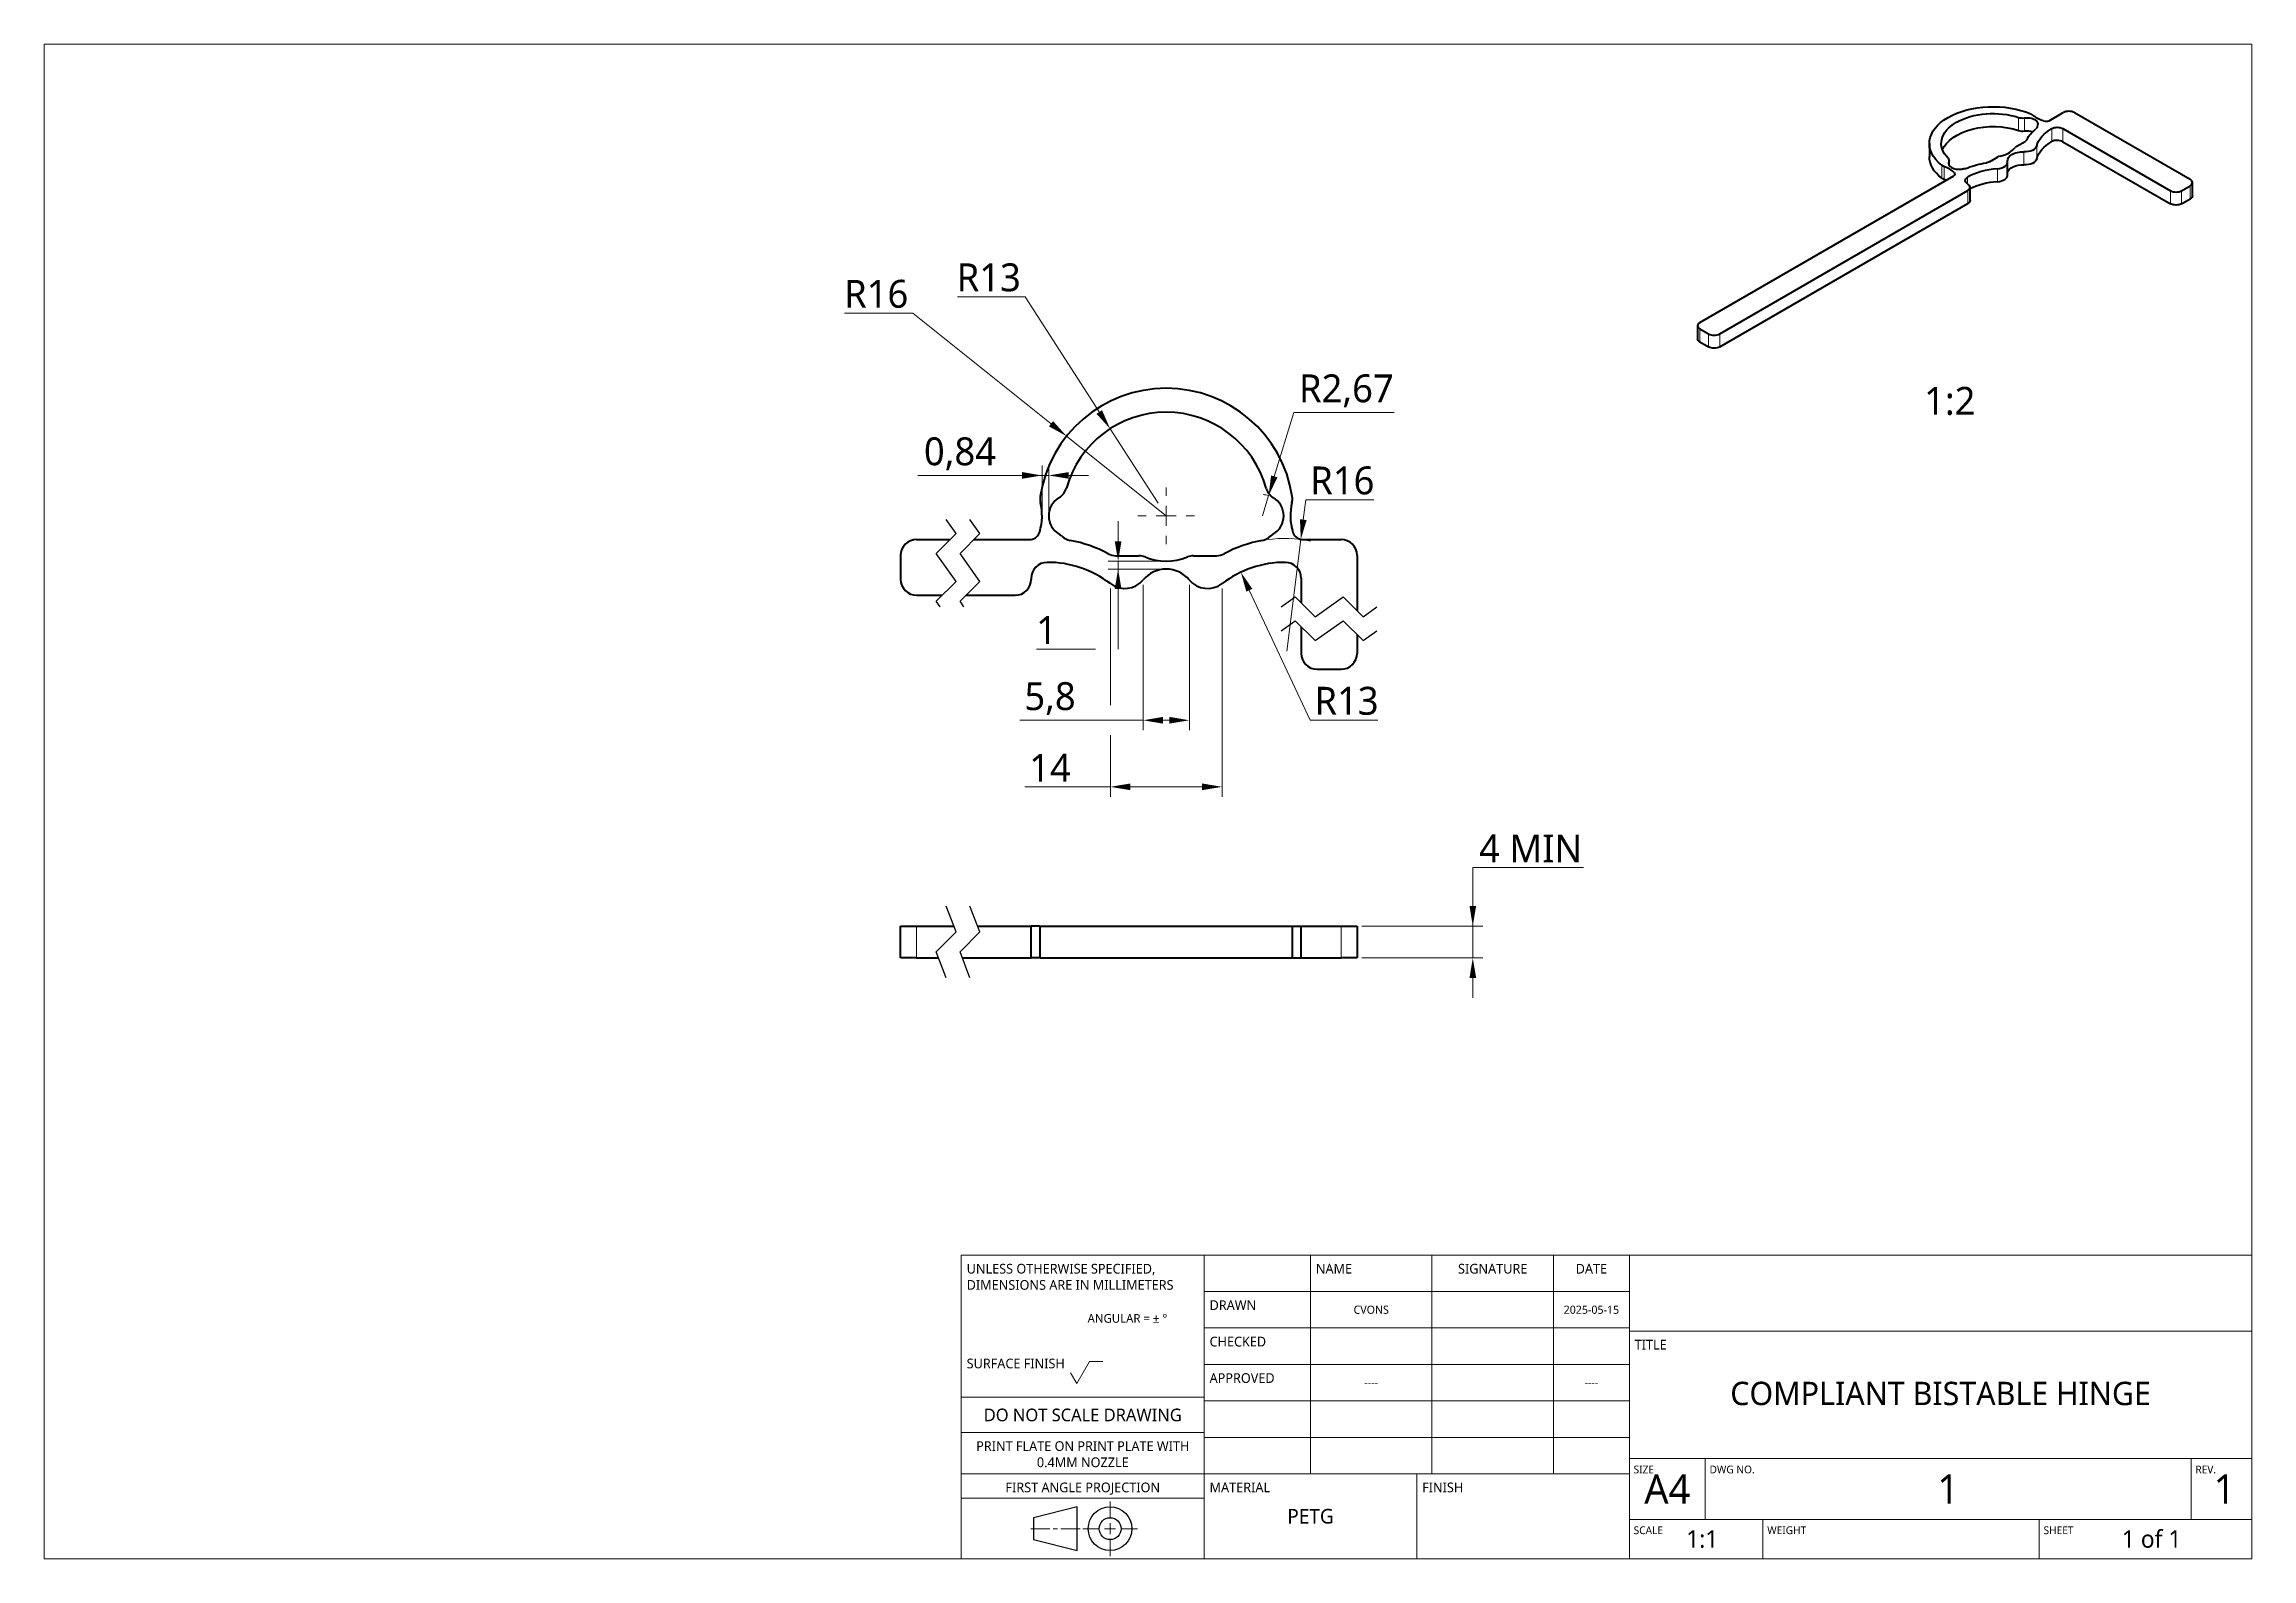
# Model space of a CAD drawing. Header units: millimetres. Extents: x 20 to 297, y 10 to 200.
import ezdxf

# ---------------------------------------------------------------- set-up
doc = ezdxf.new("R2010")
doc.units = ezdxf.units.MM
doc.header["$LTSCALE"] = 12.7
doc.header["$PDMODE"] = 33
doc.header["$PDSIZE"] = 1
doc.linetypes.add('CENTER', pattern=[0.787402, 0.492126, -0.098425, 0.098425, -0.098425])
for name, color, linetype, lineweight in [('ANNOTATION_TEXT', 7, 'Continuous', 25), ('BORDER_FRAME', 7, 'Continuous', 15), ('BREAK_LINES', 7, 'Continuous', 25), ('CENTERMARKS', 7, 'Continuous', 13), ('TANGENT_LINES', 7, 'Continuous', 15), ('TITLE_BLOCK', 7, 'Continuous', 15), ('Visible', 7, 'Continuous', 40)]:
    doc.layers.add(name, color=color, linetype=linetype, lineweight=lineweight)
doc.styles.add('Onshape-Standard', font='NotoSans-Regular.ttf')
doc.styles.add('Onshape-Standard-Dimension', font='')
doc.styles.add('Onshape-Standard-Fields', font='')
doc.styles.add('Onshape-Standard-View-Label', font='NotoSans-Regular.ttf', dxfattribs={"height": 3.5})
doc.styles.get('Onshape-Standard-Dimension').set_extended_font_data('Noto Sans')
doc.styles.get('Onshape-Standard-Fields').set_extended_font_data('Noto Sans')
doc.dimstyles.new('Onshape-ISO-25', dxfattribs={"dimtxt": 3.5, "dimasz": 2.5, "dimexe": 1.25, "dimexo": 0.625, "dimtad": 1, "dimtih": 1, "dimtoh": 1, "dimtxsty": 'Onshape-Standard-Dimension', "dimcen": 2.5, "dimclrd": 7, "dimclre": 7, "dimclrt": 7, "dimadec": 1, "dimazin": 0, "dimtfac": 1, "dimtmove": 0, "dimatfit": 3, "dimfxl": 1, "dimlwd": 13, "dimlwe": 13, "dimarcsym": 0})
doc.dimstyles.new('Onshape-ISO-25$0', dxfattribs={"dimtxt": 3.5, "dimasz": 2.5, "dimexe": 1.25, "dimexo": 0.625, "dimtad": 1, "dimtih": 1, "dimtoh": 1, "dimtxsty": 'Onshape-Standard-Dimension', "dimcen": 2.5, "dimclrd": 7, "dimclre": 7, "dimclrt": 7, "dimadec": 1, "dimazin": 0, "dimtfac": 1, "dimtmove": 0, "dimatfit": 3, "dimfxl": 1, "dimlwd": 13, "dimlwe": 13, "dimarcsym": 0})
doc.dimstyles.new('Onshape-ISO-25$4', dxfattribs={"dimtxt": 3.5, "dimasz": 2.5, "dimexe": 1.25, "dimexo": 0.625, "dimtad": 1, "dimtih": 1, "dimtoh": 1, "dimtxsty": 'Onshape-Standard-Dimension', "dimcen": 0, "dimclrd": 7, "dimclre": 7, "dimclrt": 7, "dimadec": 1, "dimazin": 0, "dimtfac": 1, "dimtmove": 0, "dimatfit": 3, "dimfxl": 1, "dimlwd": 13, "dimlwe": 13, "dimarcsym": 0})

# ---------------------------------------------------------------- blocks, each defined once
blk = doc.blocks.new('*D1')
at = {"layer": 'ANNOTATION_TEXT', "color": 7, "lineweight": 13}
for p, q in [((120.44, 166.25), (128.99, 166.25)), ((128.99, 166.25), (146.33, 152.38)), ((160.79, 140.83), (148.29, 150.82))]:
    blk.add_line(p, q, dxfattribs=at)
at = {"layer": 'ANNOTATION_TEXT', "color": 7}
blk.add_solid([(146.07, 152.06), (146.59, 152.71), (148.29, 150.82)], dxfattribs=at)
at = {"layer": 'Defpoints', "color": 0}
for p in [(148.29, 150.82), (160.79, 140.83)]:
    blk.add_point(p, dxfattribs=at)
at = {"layer": 'ANNOTATION_TEXT', "color": 7, "insert": (124.4, 168.66), "char_height": 3.5, "attachment_point": 5, "style": 'Onshape-Standard-Dimension'}
blk.add_mtext('R16', dxfattribs=at)
blk = doc.blocks.new('*D2')
at = {"layer": 'ANNOTATION_TEXT', "color": 7, "lineweight": 13}
for p, q in [((134.6, 168.31), (143.07, 168.31)), ((143.07, 168.31), (152.39, 153.86)), ((159.77, 142.41), (153.74, 151.76))]:
    blk.add_line(p, q, dxfattribs=at)
at = {"layer": 'ANNOTATION_TEXT', "color": 7}
blk.add_solid([(152.04, 153.63), (152.74, 154.08), (153.74, 151.76)], dxfattribs=at)
at = {"layer": 'Defpoints', "color": 0}
for p in [(153.74, 151.76), (160.79, 140.83)]:
    blk.add_point(p, dxfattribs=at)
at = {"layer": 'ANNOTATION_TEXT', "color": 7, "insert": (138.52, 170.73), "char_height": 3.5, "attachment_point": 5, "style": 'Onshape-Standard-Dimension'}
blk.add_mtext('R13', dxfattribs=at)
blk = doc.blocks.new('*D3')
at = {"layer": 'ANNOTATION_TEXT', "color": 7, "lineweight": 13}
for p, q in [((145.21, 141.46), (145.21, 147.15)), ((146.05, 141.46), (146.05, 147.15)), ((145.21, 145.9), (129.61, 145.9)), ((142.71, 145.9), (140.21, 145.9)), ((145.21, 145.9), (146.05, 145.9)), ((146.05, 145.9), (145.21, 145.9)), ((148.55, 145.9), (151.05, 145.9))]:
    blk.add_line(p, q, dxfattribs=at)
at = {"layer": 'ANNOTATION_TEXT', "color": 7}
for points in [[(142.71, 145.49), (142.71, 146.32), (145.21, 145.9)], [(148.55, 146.32), (148.55, 145.49), (146.05, 145.9)]]:
    blk.add_solid(points, dxfattribs=at)
at = {"layer": 'Defpoints', "color": 0}
for p in [(146.05, 145.9), (145.21, 140.83), (146.05, 140.83)]:
    blk.add_point(p, dxfattribs=at)
at = {"layer": 'ANNOTATION_TEXT', "color": 7, "insert": (134.91, 148.61), "char_height": 3.5, "attachment_point": 5, "style": 'Onshape-Standard-Dimension'}
blk.add_mtext('0,84', dxfattribs=at)
blk = doc.blocks.new('*D4')
at = {"layer": 'ANNOTATION_TEXT', "color": 7, "lineweight": 13}
for p, q in [((157.89, 132.17), (157.89, 113.94)), ((163.69, 132.17), (163.69, 113.94)), ((157.89, 115.19), (142.4, 115.19)), ((160.39, 115.19), (161.19, 115.19)), ((161.19, 115.19), (160.39, 115.19)), ((160.39, 115.19), (162.89, 115.19))]:
    blk.add_line(p, q, dxfattribs=at)
at = {"layer": 'ANNOTATION_TEXT', "color": 7}
for points in [[(160.39, 115.61), (160.39, 114.77), (157.89, 115.19)], [(161.19, 114.77), (161.19, 115.61), (163.69, 115.19)]]:
    blk.add_solid(points, dxfattribs=at)
at = {"layer": 'Defpoints', "color": 0}
for p in [(157.89, 132.79), (163.69, 132.79), (163.69, 115.19)]:
    blk.add_point(p, dxfattribs=at)
at = {"layer": 'ANNOTATION_TEXT', "color": 7, "insert": (146.21, 117.9), "char_height": 3.5, "attachment_point": 5, "style": 'Onshape-Standard-Dimension'}
blk.add_mtext('5,8', dxfattribs=at)
blk = doc.blocks.new('*D5')
at = {"layer": 'ANNOTATION_TEXT', "color": 7, "lineweight": 13}
for p, q in [((153.79, 131.71), (153.79, 117.07)), ((167.79, 131.71), (167.79, 105.59)), ((153.79, 113.32), (153.79, 105.59)), ((153.79, 106.84), (143.05, 106.84)), ((156.29, 106.84), (165.29, 106.84)), ((165.29, 106.84), (156.29, 106.84))]:
    blk.add_line(p, q, dxfattribs=at)
at = {"layer": 'ANNOTATION_TEXT', "color": 7}
for points in [[(156.29, 107.26), (156.29, 106.42), (153.79, 106.84)], [(165.29, 106.42), (165.29, 107.26), (167.79, 106.84)]]:
    blk.add_solid(points, dxfattribs=at)
at = {"layer": 'Defpoints', "color": 0}
for p in [(153.79, 132.33), (167.79, 132.33), (167.79, 106.84)]:
    blk.add_point(p, dxfattribs=at)
at = {"layer": 'ANNOTATION_TEXT', "color": 7, "insert": (146.21, 109.22), "char_height": 3.5, "attachment_point": 5, "style": 'Onshape-Standard-Dimension'}
blk.add_mtext('14', dxfattribs=at)
blk = doc.blocks.new('*D6')
at = {"layer": 'ANNOTATION_TEXT', "color": 7, "lineweight": 13}
for p, q in [((154.75, 137.65), (154.75, 140.15)), ((160.16, 135.15), (153.5, 135.15)), ((160.16, 134.15), (153.5, 134.15)), ((154.75, 135.15), (154.75, 134.15)), ((154.75, 134.15), (154.75, 135.15)), ((154.75, 124.12), (154.75, 134.15)), ((144.49, 124.12), (151.91, 124.12))]:
    blk.add_line(p, q, dxfattribs=at)
at = {"layer": 'ANNOTATION_TEXT', "color": 7}
for points in [[(154.33, 137.65), (155.17, 137.65), (154.75, 135.15)], [(155.17, 131.65), (154.33, 131.65), (154.75, 134.15)]]:
    blk.add_solid(points, dxfattribs=at)
at = {"layer": 'Defpoints', "color": 0}
for p in [(154.75, 134.15), (160.79, 135.15), (160.79, 134.15)]:
    blk.add_point(p, dxfattribs=at)
at = {"layer": 'ANNOTATION_TEXT', "color": 7, "insert": (145.77, 126.5), "char_height": 3.5, "attachment_point": 5, "style": 'Onshape-Standard-Dimension'}
blk.add_mtext('1', dxfattribs=at)
blk = doc.blocks.new('*D7')
at = {"layer": 'ANNOTATION_TEXT', "color": 7, "lineweight": 13}
for p, q in [((178.86, 115.19), (171.21, 131.51)), ((187.33, 115.19), (178.86, 115.19))]:
    blk.add_line(p, q, dxfattribs=at)
at = {"layer": 'ANNOTATION_TEXT', "color": 7}
blk.add_solid([(171.59, 131.68), (170.84, 131.33), (170.15, 133.77)], dxfattribs=at)
at = {"layer": 'Defpoints', "color": 0}
for p in [(170.15, 133.77), (175.67, 122)]:
    blk.add_point(p, dxfattribs=at)
at = {"layer": 'ANNOTATION_TEXT', "color": 7, "insert": (183.41, 117.61), "char_height": 3.5, "attachment_point": 5, "style": 'Onshape-Standard-Dimension'}
blk.add_mtext('R13', dxfattribs=at)
blk = doc.blocks.new('*D8')
at = {"layer": 'ANNOTATION_TEXT', "color": 7, "lineweight": 13}
for p, q in [((178.3, 142.83), (177.98, 140.35)), ((186.84, 142.83), (178.3, 142.83)), ((175.9, 123.86), (177.67, 137.87))]:
    blk.add_line(p, q, dxfattribs=at)
blk.add_arc((175.67, 122), 16, 78.3411, 97.9513, dxfattribs=at)
at = {"layer": 'ANNOTATION_TEXT', "color": 7}
blk.add_solid([(177.57, 140.41), (178.4, 140.3), (177.67, 137.87)], dxfattribs=at)
at = {"layer": 'Defpoints', "color": 0}
for p in [(177.67, 137.87), (175.67, 122)]:
    blk.add_point(p, dxfattribs=at)
at = {"layer": 'ANNOTATION_TEXT', "color": 7, "insert": (182.88, 145.25), "char_height": 3.5, "attachment_point": 5, "style": 'Onshape-Standard-Dimension'}
blk.add_mtext('R16', dxfattribs=at)
blk = doc.blocks.new('*D9')
at = {"layer": 'ANNOTATION_TEXT', "color": 7, "lineweight": 13}
for p, q in [((176.78, 153.8), (174.35, 145.78)), ((189.39, 153.8), (176.78, 153.8)), ((172.85, 140.83), (173.63, 143.39))]:
    blk.add_line(p, q, dxfattribs=at)
blk.add_arc((172.85, 140.83), 2.67, 72.7288, 88.2046, dxfattribs=at)
at = {"layer": 'ANNOTATION_TEXT', "color": 7}
blk.add_solid([(173.95, 145.9), (174.75, 145.66), (173.63, 143.39)], dxfattribs=at)
at = {"layer": 'Defpoints', "color": 0}
for p in [(173.63, 143.39), (172.85, 140.83)]:
    blk.add_point(p, dxfattribs=at)
at = {"layer": 'ANNOTATION_TEXT', "color": 7, "insert": (183.39, 156.51), "char_height": 3.5, "attachment_point": 5, "style": 'Onshape-Standard-Dimension'}
blk.add_mtext('R2,67', dxfattribs=at)
blk = doc.blocks.new('*D10')
at = {"layer": 'ANNOTATION_TEXT', "color": 7, "lineweight": 13}
for p, q in [((213.13, 96.73), (199.25, 96.73)), ((199.25, 96.73), (199.25, 89.38)), ((185.35, 89.38), (200.5, 89.38)), ((199.25, 89.38), (199.25, 85.38)), ((199.25, 85.38), (199.25, 89.38)), ((185.35, 85.38), (200.5, 85.38)), ((199.25, 82.88), (199.25, 80.38))]:
    blk.add_line(p, q, dxfattribs=at)
at = {"layer": 'ANNOTATION_TEXT', "color": 7}
for points in [[(198.84, 91.88), (199.67, 91.88), (199.25, 89.38)], [(199.67, 82.88), (198.84, 82.88), (199.25, 85.38)]]:
    blk.add_solid(points, dxfattribs=at)
at = {"layer": 'Defpoints', "color": 0}
for p in [(184.73, 89.38), (184.73, 85.38), (199.25, 85.38)]:
    blk.add_point(p, dxfattribs=at)
at = {"layer": 'ANNOTATION_TEXT', "color": 7, "insert": (206.51, 99.1), "char_height": 3.5, "attachment_point": 5, "style": 'Onshape-Standard-Dimension'}
blk.add_mtext('4 MIN ', dxfattribs=at)

msp = doc.modelspace()

# ---------------------------------------------------------------- linework, layer by layer
at = {"layer": 'BORDER_FRAME'}
for p, q in [((20, 10), (20, 200)), ((20, 200), (297, 200)), ((297, 200), (297, 10)), ((297, 10), (20, 10))]:
    msp.add_line(p, q, dxfattribs=at)
at = {"layer": 'BREAK_LINES'}
for p, q in [((131.913, 136.116), (134.413, 138.616)), ((134.413, 138.616), (133.163, 140.366)), ((134.913, 136.116), (137.413, 138.616)), ((137.413, 138.616), (136.163, 140.366)), ((134.413, 132.616), (131.913, 136.116)), ((137.413, 132.616), (134.913, 136.116)), ((131.913, 130.116), (134.413, 132.616)), ((134.913, 130.116), (137.413, 132.616)), ((175.228, 129.429), (176.978, 130.679)), ((176.978, 130.679), (179.478, 128.179)), ((179.478, 128.179), (182.978, 130.679)), ((182.978, 130.679), (185.478, 128.179)), ((132.404, 129.429), (131.913, 130.116)), ((135.404, 129.429), (134.913, 130.116)), ((175.228, 126.429), (176.978, 127.679)), ((176.978, 127.679), (179.478, 125.179)), ((179.478, 125.179), (182.978, 127.679)), ((182.978, 127.679), (185.478, 125.179)), ((185.478, 128.179), (187.228, 129.429)), ((185.478, 125.179), (187.228, 126.429)), ((134.413, 88.632), (133.163, 91.882)), ((137.413, 88.632), (136.163, 91.882)), ((131.913, 86.132), (134.413, 88.632)), ((133.163, 82.882), (131.913, 86.132)), ((134.913, 86.132), (137.413, 88.632)), ((136.163, 82.882), (134.913, 86.132))]:
    msp.add_line(p, q, dxfattribs=at)
at = {"layer": 'CENTERMARKS', "linetype": 'CENTER'}
for p, q in [((160.785, 143.33), (160.785, 144.379)), ((158.285, 140.83), (157.237, 140.83)), ((163.285, 140.83), (164.333, 140.83)), ((160.785, 138.33), (160.785, 137.282))]:
    msp.add_line(p, q, dxfattribs=at)
at = {"layer": 'CENTERMARKS', "linetype": 'Continuous'}
for p, q in [((160.785, 139.58), (160.785, 142.08)), ((159.535, 140.83), (162.035, 140.83))]:
    msp.add_line(p, q, dxfattribs=at)
at = {"layer": 'TANGENT_LINES'}
for p, q in [((267.734, 190.808), (267.734, 189.175)), ((268.473, 190.752), (268.473, 189.119)), ((271.887, 187.77), (271.887, 189.403)), ((273.297, 189.401), (273.297, 187.768)), ((268.405, 186.492), (268.405, 184.859)), ((270.016, 187.235), (270.016, 185.602)), ((258.087, 183.176), (258.087, 184.809)), ((258.375, 184.657), (258.375, 183.024)), ((258.976, 185.269), (258.976, 184.887)), ((259.632, 183.892), (259.632, 183.512)), ((261.313, 183.298), (261.313, 182.486)), ((265.067, 184.378), (265.067, 182.745)), ((261.363, 180.007), (261.363, 181.64)), ((286.779, 179.984), (286.779, 181.617)), ((288.193, 181.617), (288.193, 179.984)), ((289.254, 180.596), (289.254, 182.229)), ((227.756, 164.278), (227.756, 162.645)), ((228.816, 162.032), (228.816, 163.665)), ((230.231, 163.665), (230.231, 162.032))]:
    msp.add_line(p, q, dxfattribs=at)
at = {"layer": 'TANGENT_LINES', "color": 7, "lineweight": 15}
for p, q in [((129.464, 89.382), (129.464, 85.382)), ((144.911, 85.382), (144.911, 89.382)), ((144.971, 89.382), (144.971, 85.382)), ((176.599, 85.382), (176.599, 89.382)), ((176.66, 85.382), (176.66, 89.382)), ((182.728, 85.382), (182.728, 89.382))]:
    msp.add_line(p, q, dxfattribs=at)
at = {"layer": 'TITLE_BLOCK'}
for p, q in [((135.075, 10), (135.075, 48.1)), ((135.075, 48.1), (165.555, 48.1)), ((165.555, 10), (165.555, 48.1)), ((165.555, 48.1), (218.895, 48.1)), ((178.89, 20.668), (178.89, 48.1)), ((194.13, 20.668), (194.13, 48.1)), ((209.37, 20.668), (209.37, 48.1)), ((218.895, 10), (218.895, 48.1)), ((218.895, 48.1), (297, 48.1)), ((165.555, 43.528), (218.895, 43.528)), ((165.555, 38.956), (218.895, 38.956)), ((218.895, 38.575), (297, 38.575)), ((148.791, 33.317), (149.553, 31.997)), ((149.553, 31.997), (151.153, 34.769)), ((151.153, 34.769), (152.83, 34.769)), ((165.555, 34.384), (218.895, 34.384)), ((135.075, 30.269), (165.555, 30.269)), ((165.555, 29.812), (218.895, 29.812)), ((135.075, 25.85), (165.555, 25.85)), ((165.555, 25.24), (218.895, 25.24)), ((218.895, 22.573), (297, 22.573)), ((228.42, 14.953), (228.42, 22.573)), ((289.38, 14.953), (289.38, 22.573)), ((135.075, 20.668), (165.555, 20.668)), ((165.555, 20.668), (218.895, 20.668)), ((192.225, 10), (192.225, 20.668)), ((135.075, 17.62), (165.555, 17.62)), ((218.895, 14.953), (297, 14.953)), ((235.659, 10), (235.659, 14.953)), ((270.33, 10), (270.33, 14.953)), ((135.075, 10), (165.555, 10))]:
    msp.add_line(p, q, dxfattribs=at)
at = {"layer": 'TITLE_BLOCK', "lineweight": 15}
for p, q in [((153.744, 15.151), (153.744, 17.209)), ((153.744, 14.465), (153.744, 13.094)), ((146.2, 13.78), (143.8, 13.78)), ((147.16, 13.78), (146.612, 13.78)), ((147.572, 13.78), (149.972, 13.78)), ((152.372, 13.78), (150.315, 13.78)), ((154.43, 13.78), (153.058, 13.78)), ((153.744, 12.408), (153.744, 10.351)), ((155.116, 13.78), (157.173, 13.78))]:
    msp.add_line(p, q, dxfattribs=at)
at = {"layer": 'TITLE_BLOCK', "lineweight": 30}
for p, q in [((149.629, 16.523), (144.143, 15.151)), ((144.143, 15.151), (144.143, 12.408)), ((149.629, 11.036), (149.629, 16.523)), ((144.143, 12.408), (149.629, 11.036))]:
    msp.add_line(p, q, dxfattribs=at)
for radius in [2.743, 1.372]:
    msp.add_circle((153.744, 13.78), radius, dxfattribs=at)
at = {"layer": 'Visible'}
for p, q in [((271.576, 190.394), (273.344, 191.415)), ((274.758, 191.415), (289.254, 183.046)), ((273.297, 189.401), (286.779, 181.617)), ((256.538, 187.541), (256.538, 185.908)), ((264.071, 185.23), (265.095, 185.821)), ((267.516, 187.219), (268.54, 187.81)), ((273.297, 187.768), (286.779, 179.984)), ((227.756, 165.094), (259.596, 183.477)), ((259.007, 184.827), (259.007, 185.411)), ((266.36, 183.598), (266.36, 185.231)), ((230.231, 163.665), (261.363, 181.64)), ((261.316, 182.483), (261.363, 182.456)), ((261.656, 180.415), (261.656, 182.048)), ((288.193, 181.617), (289.254, 182.229)), ((288.193, 179.984), (289.254, 180.596)), ((289.547, 181.004), (289.547, 182.637)), ((230.231, 162.032), (261.363, 180.007)), ((227.463, 164.686), (227.463, 163.053)), ((227.756, 164.278), (228.816, 163.665)), ((227.756, 162.645), (228.816, 162.032))]:
    msp.add_line(p, q, dxfattribs=at)
at = {"layer": 'Visible', "color": 7, "lineweight": 40}
for p, q in [((127.464, 135.866), (127.464, 132.866)), ((129.464, 137.866), (133.663, 137.866)), ((136.663, 137.866), (143.842, 137.866)), ((154.465, 135.83), (157.361, 135.83)), ((164.21, 135.83), (167.106, 135.83)), ((177.728, 137.866), (182.728, 137.866)), ((184.728, 135.866), (184.728, 128.929)), ((143.842, 132.998), (143.842, 132.866)), ((177.728, 132.998), (177.728, 129.929)), ((129.464, 130.866), (132.663, 130.866)), ((135.663, 130.866), (141.842, 130.866)), ((177.728, 126.929), (177.728, 123.584)), ((184.728, 125.929), (184.728, 123.584)), ((179.728, 121.584), (182.728, 121.584)), ((127.464, 85.382), (127.464, 89.382)), ((127.464, 89.382), (129.464, 89.382)), ((129.464, 89.382), (134.125, 89.382)), ((137.125, 89.382), (143.842, 89.382)), ((143.842, 85.382), (143.842, 89.382)), ((144.911, 89.382), (143.842, 89.382)), ((144.948, 89.382), (144.948, 85.382)), ((144.948, 89.382), (144.971, 89.382)), ((144.971, 89.382), (176.599, 89.382)), ((176.599, 89.382), (176.622, 89.382)), ((176.622, 85.382), (176.622, 89.382)), ((176.66, 89.382), (177.728, 89.382)), ((177.728, 89.382), (182.728, 89.382)), ((177.728, 85.382), (177.728, 89.382)), ((182.728, 89.382), (184.728, 89.382)), ((184.728, 89.382), (184.728, 85.382)), ((129.464, 85.382), (127.464, 85.382)), ((129.464, 85.382), (132.202, 85.382)), ((135.202, 85.382), (143.842, 85.382)), ((144.911, 85.382), (143.842, 85.382)), ((144.971, 85.382), (144.948, 85.382)), ((144.971, 85.382), (176.599, 85.382)), ((176.622, 85.382), (176.599, 85.382)), ((176.66, 85.382), (177.728, 85.382)), ((177.728, 85.382), (182.728, 85.382)), ((184.728, 85.382), (182.728, 85.382))]:
    msp.add_line(p, q, dxfattribs=at)
for centre, radius, start, end in [((160.785, 140.83), 16, 8.74613, 171.25387), ((160.785, 140.83), 13, 15.54478, 164.45522), ((146.334, 144.85), 2, 300.69067, 344.45522), ((175.237, 144.85), 2, 195.54478, 239.30933), ((138.267, 140.83), 6.938, 343.24634, 13.77838), ((146.948, 142.959), 2, 171.25387, 193.77838), ((148.72, 140.83), 2.675, 120.69067, 239.30933), ((172.851, 140.83), 2.675, 300.69067, 59.30933), ((183.303, 140.83), 6.938, 166.22162, 196.75366), ((174.622, 142.959), 2, 346.22162, 8.74613), ((143.579, 139.231), 1.391, 280.89717, 343.24634), ((146.334, 136.811), 2, 46.55584, 59.30933), ((175.237, 136.811), 2, 120.69067, 133.44416), ((177.991, 139.231), 1.391, 196.75366, 259.10283), ((129.464, 135.866), 2, 90, 180), ((149.084, 139.715), 2, 226.55584, 259.81042), ((145.9, 121.999), 16, 61.58741, 79.81042), ((154.465, 137.83), 2, 241.58741, 270), ((157.361, 133.83), 2, 67.47112, 90), ((164.21, 133.83), 2, 90, 112.52888), ((167.106, 137.83), 2, 270, 298.41259), ((175.67, 121.999), 16, 100.18958, 118.41259), ((172.486, 139.715), 2, 280.18958, 313.44416), ((182.728, 135.866), 2, 0, 90), ((145.842, 132.998), 2, 90.30325, 180), ((145.9, 121.999), 13, 52.66019, 90.30325), ((160.785, 130.368), 3.78, 39.89727, 140.10273), ((160.785, 142.087), 6.938, 247.47112, 292.52888), ((175.67, 121.999), 13, 89.69675, 127.33981), ((175.728, 132.998), 2, 0, 89.69675), ((129.464, 132.866), 2, 180, 270), ((141.842, 132.866), 2, 270, 0), ((155.595, 134.707), 2.985, 232.66019, 320.10273), ((165.975, 134.707), 2.985, 219.89727, 307.33981), ((179.728, 123.584), 2, 180, 270), ((182.728, 123.584), 2, 270, 0)]:
    msp.add_arc(centre, radius, start, end, dxfattribs=at)
at = {"layer": 'Visible', "extrusion": (0, 0, -1)}
for centre, major_axis, start_param, end_param in [((264.538, 187.541), (8, 0), 2.5088433, 5.3451383), ((264.538, 187.541), (6.5, 0), 2.627502, 5.2264796), ((264.538, 185.908), (6.5, 0), 3.3609181, 5.2264796), ((268.804, 190.004), (1.337, 0), 4.462644, 6.5329303), ((268.804, 188.371), (1.337, 0), 4.462644, 5.2702591), ((276.458, 186.735), (8, 0), 3.4310975, 3.7491492), ((272.499, 192.137), (3.469, 0), 2.063788, 2.5966725), ((269.069, 189.701), (1, 0), 0.0271545, 0.6075565), ((276.458, 186.735), (6.5, 0), 3.2752882, 3.9322835), ((272.59, 188.992), (1, 0), 3.9322835, 5.4977871), ((264.538, 185.908), (8, 0), 2.5088433, 3.1415927), ((258.007, 185.411), (1, 0), 5.7690947, 6.5329303), ((268.237, 185.405), (1.89, 0), 3.0525331, 4.8014485), ((268.538, 187.35), (1.492, 0), 0.1336955, 1.6598558), ((268.538, 185.717), (1.492, 0), 0.1336955, 1.6598558), ((267.833, 188.218), (1, 0), 0.2895048, 0.7853982), ((276.458, 185.102), (6.5, 0), 3.2752882, 3.9322835), ((258.893, 183.518), (1, 0), 2.1157165, 2.5088433), ((259.02, 183.702), (0.695, 0), 5.7901936, 6.878392), ((260.85, 183.77), (1, 0), 4.462644, 4.6852345), ((260.795, 184.925), (1, 0), 0.9632398, 1.5436419), ((262.024, 182.892), (1, 0), 2.3561945, 3.9216981), ((263.364, 185.638), (1, 0), 0.7853982, 1.2812915), ((268.237, 183.772), (1.89, 0), 3.2607629, 4.8014485), ((260.656, 180.415), (1, 0), 0, 0.7853982), ((288.547, 181.004), (1, 0), 0, 0.7853982), ((287.486, 180.392), (1, 0), 0.7853982, 2.3561945), ((228.463, 163.053), (1, 0), 2.3561945, 3.1415927), ((229.524, 162.441), (1, 0), 0.7853982, 2.3561945)]:
    msp.add_ellipse(centre, major_axis=major_axis, ratio=0.5773503, start_param=start_param, end_param=end_param, dxfattribs=at)
at = {"layer": 'Visible'}
for centre, major_axis, start_param, end_param in [((268.677, 190.8), (-1, 0), 3.6865128, 4.0796397), ((274.051, 191.006), (-1, 0), 3.9269908, 5.4977871), ((268.226, 191.311), (-1, 0), 1.0567057, 1.8205413), ((268.226, 189.678), (-1, 0), 1.0567057, 1.8205413), ((271.068, 189.67), (-1, 0), 6.0334403, 6.2560308), ((271.186, 190.726), (-0.695, 0), 1.0778046, 2.166003), ((265.802, 185.413), (-1, 0), 5.104584, 5.4977871), ((264.094, 187.797), (-3.469, 0), 1.9629913, 2.7493977), ((268.223, 186.811), (-1, 0), 5.4977871, 5.8909903), ((272.59, 187.359), (-1, 0), 3.9269908, 5.4924945), ((258.893, 185.151), (-1, 0), 0.6327493, 1.0258762), ((256.576, 182.944), (-3.469, 0), 3.6345844, 4.1674688), ((256.576, 181.311), (-3.469, 0), 4.0767626, 4.1674688), ((260.272, 185.078), (-1.337, 0), 6.0334403, 8.1037266), ((265.933, 180.658), (-6.5, 0), 4.8460845, 5.5030798), ((265.933, 180.658), (-8, 0), 5.0018938, 5.3199455), ((264.868, 185.231), (-1.492, 0), 1.7044919, 3.2306522), ((264.868, 183.598), (-1.492, 0), 1.7044919, 3.1415927), ((288.547, 182.637), (-1, 0), 2.3561945, 3.9269908), ((260.656, 182.048), (-1, 0), 2.3561945, 3.9269908), ((265.933, 179.025), (-6.5, 0), 4.8460845, 5.4305251), ((287.486, 182.025), (-1, 0), 0.7853982, 2.3561945), ((228.463, 164.686), (-1, 0), 5.4977871, 7.0685835), ((229.524, 164.074), (-1, 0), 0.7853982, 2.3561945)]:
    msp.add_ellipse(centre, major_axis=major_axis, ratio=0.5773503, start_param=start_param, end_param=end_param, dxfattribs=at)

# ---------------------------------------------------------------- texts
at = {"layer": 'ANNOTATION_TEXT', "color": 7, "insert": (258.505, 157.009), "char_height": 3.5, "attachment_point": 2, "style": 'Onshape-Standard-View-Label'}
msp.add_mtext(' 1:2', dxfattribs=at)
at = {"layer": 'TITLE_BLOCK'}
for s, insert, char_height, width, attachment_point, style in [('UNLESS OTHERWISE SPECIFIED, DIMENSIONS ARE IN MILLIMETERS', (135.746, 47.003), 1.2192, 29.8704, 1, 'Onshape-Standard'), ('NAME', (179.561, 47.003), 1.2192, 14.9352, 1, 'Onshape-Standard'), ('SIGNATURE', (201.75, 47.003), 1.2192, 14.9352, 2, 'Onshape-Standard'), ('DATE', (214.132, 47.003), 1.2192, 9.3345, 2, 'Onshape-Standard'), ('DRAWN', (166.226, 42.431), 1.2192, 13.0683, 1, 'Onshape-Standard'), ('CVONS', (186.51, 41.242), 1.0241, 15.24, 5, 'Onshape-Standard-Fields'), ('2025-05-15', (214.132, 41.242), 1.0241, 9.525, 5, 'Onshape-Standard-Fields'), ('^JANGULAR = ± °^J', (150.919, 42.54), 1.09728, 14.9352, 1, 'Onshape-Standard'), ('CHECKED', (166.226, 37.859), 1.2192, 13.0683, 1, 'Onshape-Standard'), ('TITLE', (219.566, 37.478), 1.2192, 9.3345, 1, 'Onshape-Standard'), ('SURFACE FINISH', (135.746, 35.116), 1.2192, 14.9352, 1, 'Onshape-Standard'), ('APPROVED', (166.226, 33.287), 1.2192, 13.0683, 1, 'Onshape-Standard'), ('----', (186.51, 32.098), 1.0241, 15.24, 5, 'Onshape-Standard-Fields'), ('----', (214.132, 32.098), 1.0241, 9.525, 5, 'Onshape-Standard-Fields'), ('{\\pxqc;COMPLIANT BISTABLE HINGE}', (257.947, 30.726), 2.92608, 70.485, 5, 'Onshape-Standard-Fields'), ('DO NOT SCALE DRAWING', (150.315, 28.843), 1.58496, 29.8704, 2, 'Onshape-Standard'), ('{\\pxqc;PRINT FLATE ON PRINT PLATE WITH 0.4MM NOZZLE}', (135.38, 24.752), 1.2192, 29.8704, 1, 'Onshape-Standard'), ('FIRST ANGLE PROJECTION', (150.315, 19.571), 1.2192, 29.8704, 2, 'Onshape-Standard'), ('MATERIAL', (166.226, 19.571), 1.2192, 26.1366, 1, 'Onshape-Standard'), ('FINISH', (192.896, 19.571), 1.2192, 26.1366, 1, 'Onshape-Standard'), ('SIZE', (219.431, 21.695), 0.9754, 9.3345, 1, 'Onshape-Standard'), ('A4', (223.657, 18.763), 3.6576, 9.525, 5, 'Onshape-Standard-Fields'), ('DWG NO.', (228.956, 21.695), 0.9754, 59.7408, 1, 'Onshape-Standard'), ('{\\pxqc;1}', (258.9, 18.763), 3.6576, 60.96, 5, 'Onshape-Standard-Fields'), ('REV.', (289.916, 21.695), 0.9754, 7.4676, 1, 'Onshape-Standard'), ('{\\pxqc;1}', (293.571, 18.763), 3.6576, 6.858, 5, 'Onshape-Standard-Fields'), ('{\\pxqc;PETG }', (178.89, 15.334), 1.8288, 26.67, 5, 'Onshape-Standard-Fields'), ('SCALE', (219.431, 14.075), 0.9754, 16.42872, 1, 'Onshape-Standard'), ('WEIGHT', (236.195, 14.075), 0.9754, 33.97758, 1, 'Onshape-Standard'), ('SHEET', (270.866, 14.075), 0.9754, 26.1366, 1, 'Onshape-Standard'), ('1:1', (228.039, 12.476), 2.1946, 15.24, 5, 'Onshape-Standard-Fields'), ('1 of 1', (284.427, 12.476), 2.1946, 25.146, 5, 'Onshape-Standard-Fields')]:
    msp.add_mtext(s, dxfattribs=dict(at, insert=insert, char_height=char_height, width=width, attachment_point=attachment_point, style=style))

# ---------------------------------------------------------------- dimensions: what is measured, and where the dimension line sits
at = {"layer": 'ANNOTATION_TEXT'}
for center, mpoint, override, picture, middle in [((160.785, 140.83, 4), (153.743, 151.758, 4), {"dimexe": 1.25, "dimlfac": 1, "dimpost": 'R<>', "dimtofl": 1, "dimtmove": 0, "dimatfit": 0}, '*D2', (138.524, 168.315)), ((160.785, 140.83, 4), (148.287, 150.82, 4), {"dimexe": 1.25, "dimlfac": 1, "dimpost": 'R<>', "dimtofl": 1, "dimtmove": 0, "dimatfit": 0}, '*D1', (124.403, 166.246)), ((172.851, 140.83, 4), (173.625, 143.39, 4), {"dimexe": 0.700213, "dimlfac": 1, "dimpost": 'R<>', "dimse1": 0, "dimtofl": 1, "dimtmove": 0, "dimatfit": 0}, '*D9', (183.395, 153.804)), ((175.67, 121.999, 4), (177.67, 137.873, 4), {"dimexe": 1.25, "dimlfac": 1, "dimpost": 'R<>', "dimse1": 0, "dimtofl": 1, "dimtmove": 0, "dimatfit": 0}, '*D8', (182.88, 142.834)), ((175.67, 121.999, 4), (170.153, 133.77, 4), {"dimexe": 1.25, "dimlfac": 1, "dimpost": 'R<>', "dimse1": 1, "dimtofl": 1, "dimtmove": 0, "dimatfit": 0}, '*D7', (183.409, 115.191))]:
    dim = msp.add_radius_dim(center=center, mpoint=mpoint, dimstyle='Onshape-ISO-25$4', override=override, dxfattribs=at)
    dim.commit()
    dim.dimension.update_dxf_attribs({"geometry": picture, "text_midpoint": middle, "dimtype": 164})
for base, p1, p2, picture, middle in [((146.045, 145.904), (145.205, 140.83, 4), (146.045, 140.83, 4), '*D3', (134.906, 145.904)), ((163.685, 115.191), (157.885, 132.793, 4), (163.685, 132.793, 4), '*D4', (146.209, 115.191)), ((167.785, 106.839), (153.785, 132.334, 4), (167.785, 132.334, 4), '*D5', (146.209, 106.839))]:
    dim = msp.add_linear_dim(base=base, p1=p1, p2=p2, dimstyle='Onshape-ISO-25', override={"dimlfac": 1, "dimpost": ''}, dxfattribs=at)
    dim.commit()
    dim.dimension.update_dxf_attribs({"geometry": picture, "text_midpoint": middle, "dimtype": 160})
for base, p1, p2, angle, dimstyle, override, picture, middle, dimtype in [((154.749, 134.148), (160.785, 135.148, 4), (160.785, 134.148, 4), 90, 'Onshape-ISO-25', {"dimlfac": 1, "dimpost": '', "dimtmove": 1}, '*D6', (145.766, 124.12), 160), ((199.253, 85.382), (184.728, 89.382, -4.965), (184.728, 85.382, -4.965), 270, 'Onshape-ISO-25$0', {"dimlfac": 1, "dimpost": '<> MIN ', "dimtol": 0, "dimlim": 0}, '*D10', (206.506, 96.726), 161)]:
    dim = msp.add_linear_dim(base=base, p1=p1, p2=p2, angle=angle, dimstyle=dimstyle, override=override, dxfattribs=at)
    dim.commit()
    dim.dimension.update_dxf_attribs({"geometry": picture, "text_midpoint": middle, "dimtype": dimtype})

doc.saveas('drawing.dxf')
